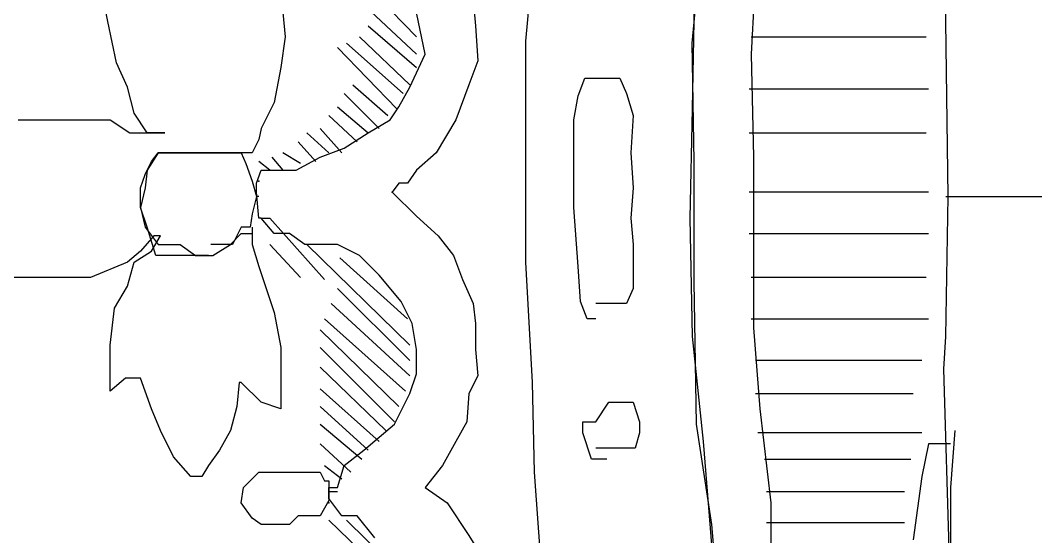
# Model space of a CAD drawing. Extents: x 730854 to 731444, y 4378581 to 4379608.
# Drawn here: x 730880.75 to 730885.39, y 4379440.625 to 4379442.985 of the extents above; entities that cross this region are included whole.
import ezdxf

# ---------------------------------------------------------------- set-up
doc = ezdxf.new("R2010")
doc.units = 0
doc.layers.get('0').update_dxf_attribs({"linetype": 'CONTINUOUS'})

msp = doc.modelspace()

# ---------------------------------------------------------------- linework, layer by layer
at = {"color": 0, "linetype": 'CONTINUOUS'}
for p, q in [((730884.98, 4379442.98), (730884.99, 4379443.96)), ((730884.98, 4379442.98), (730884.99, 4379443.96)), ((730883.82, 4379442.88), (730883.87, 4379443.41)), ((730883.82, 4379442.88), (730883.87, 4379443.41)), ((730883.06, 4379442.89), (730883.1, 4379443.33)), ((730883.06, 4379442.89), (730883.1, 4379443.33)), ((730884.11, 4379443.23), (730884.09, 4379442.83)), ((730884.11, 4379443.23), (730884.09, 4379442.83)), ((730882.27, 4379443.21), (730882.56, 4379442.91)), ((730882.27, 4379443.21), (730882.56, 4379442.91)), ((730882.56, 4379442.83), (730882.24, 4379443.13)), ((730882.56, 4379442.83), (730882.24, 4379443.13)), ((730881.15, 4379442.98), (730881.13, 4379443.08)), ((730881.15, 4379442.98), (730881.13, 4379443.08)), ((730882.82, 4379443.08), (730882.83, 4379442.96)), ((730882.82, 4379443.08), (730882.83, 4379442.96)), ((730883.83, 4379443.06), (730883.82, 4379442.58)), ((730883.83, 4379443.06), (730883.82, 4379442.58)), ((730881.95, 4379443.02), (730881.96, 4379442.91)), ((730881.95, 4379443.02), (730881.96, 4379442.91)), ((730882.6, 4379442.83), (730882.56, 4379443.02)), ((730882.6, 4379442.83), (730882.56, 4379443.02)), ((730881.19, 4379442.79), (730881.15, 4379442.98)), ((730881.19, 4379442.79), (730881.15, 4379442.98)), ((730882.34, 4379442.96), (730882.56, 4379442.77)), ((730882.34, 4379442.96), (730882.56, 4379442.77)), ((730882.83, 4379442.96), (730882.84, 4379442.8)), ((730882.83, 4379442.96), (730882.84, 4379442.8)), ((730884.99, 4379442.18), (730884.98, 4379442.98)), ((730884.99, 4379442.18), (730884.98, 4379442.98)), ((730881.96, 4379442.91), (730881.94, 4379442.77)), ((730881.96, 4379442.91), (730881.94, 4379442.77)), ((730882.53, 4379442.69), (730882.3, 4379442.91)), ((730882.53, 4379442.69), (730882.3, 4379442.91)), ((730883.06, 4379442.38), (730883.06, 4379442.89)), ((730883.06, 4379442.38), (730883.06, 4379442.89)), ((730884.09, 4379442.91), (730884.4, 4379442.91)), ((730884.09, 4379442.91), (730884.4, 4379442.91)), ((730884.4, 4379442.91), (730884.62, 4379442.91)), ((730884.4, 4379442.91), (730884.62, 4379442.91)), ((730884.62, 4379442.91), (730884.89, 4379442.91)), ((730884.62, 4379442.91), (730884.89, 4379442.91)), ((730882.47, 4379442.58), (730882.2, 4379442.86)), ((730882.47, 4379442.58), (730882.2, 4379442.86)), ((730882.24, 4379442.88), (730882.5, 4379442.65)), ((730882.24, 4379442.88), (730882.5, 4379442.65)), ((730883.83, 4379442.34), (730883.82, 4379442.88)), ((730883.83, 4379442.34), (730883.82, 4379442.88)), ((730882.53, 4379442.68), (730882.6, 4379442.83)), ((730882.53, 4379442.68), (730882.6, 4379442.83)), ((730882.84, 4379442.8), (730882.8, 4379442.69)), ((730882.84, 4379442.8), (730882.8, 4379442.69)), ((730884.09, 4379442.83), (730884.1, 4379442.36)), ((730884.09, 4379442.83), (730884.1, 4379442.36)), ((730881.24, 4379442.68), (730881.19, 4379442.79)), ((730881.24, 4379442.68), (730881.19, 4379442.79)), ((730881.94, 4379442.77), (730881.91, 4379442.61)), ((730881.94, 4379442.77), (730881.91, 4379442.61)), ((730883.3, 4379442.64), (730883.33, 4379442.72)), ((730883.3, 4379442.64), (730883.33, 4379442.72)), ((730883.33, 4379442.72), (730883.37, 4379442.72)), ((730883.33, 4379442.72), (730883.37, 4379442.72)), ((730883.37, 4379442.72), (730883.43, 4379442.72)), ((730883.37, 4379442.72), (730883.43, 4379442.72)), ((730883.43, 4379442.72), (730883.49, 4379442.72)), ((730883.43, 4379442.72), (730883.49, 4379442.72)), ((730883.49, 4379442.72), (730883.52, 4379442.65)), ((730883.49, 4379442.72), (730883.52, 4379442.65)), ((730881.27, 4379442.56), (730881.24, 4379442.68)), ((730881.27, 4379442.56), (730881.24, 4379442.68)), ((730882.27, 4379442.69), (730882.43, 4379442.55)), ((730882.27, 4379442.69), (730882.43, 4379442.55)), ((730882.48, 4379442.59), (730882.53, 4379442.68)), ((730882.48, 4379442.59), (730882.53, 4379442.68)), ((730882.8, 4379442.69), (730882.74, 4379442.53)), ((730882.8, 4379442.69), (730882.74, 4379442.53)), ((730884.28, 4379442.67), (730884.08, 4379442.67)), ((730884.28, 4379442.67), (730884.08, 4379442.67)), ((730884.61, 4379442.67), (730884.28, 4379442.67)), ((730884.61, 4379442.67), (730884.28, 4379442.67)), ((730884.9, 4379442.67), (730884.61, 4379442.67)), ((730884.9, 4379442.67), (730884.61, 4379442.67)), ((730881.91, 4379442.61), (730881.85, 4379442.49)), ((730881.91, 4379442.61), (730881.85, 4379442.49)), ((730882.39, 4379442.49), (730882.23, 4379442.65)), ((730882.39, 4379442.49), (730882.23, 4379442.65)), ((730883.28, 4379442.53), (730883.3, 4379442.64)), ((730883.28, 4379442.53), (730883.3, 4379442.64)), ((730883.52, 4379442.65), (730883.55, 4379442.55)), ((730883.52, 4379442.65), (730883.55, 4379442.55)), ((730882.2, 4379442.59), (730882.34, 4379442.47)), ((730882.2, 4379442.59), (730882.34, 4379442.47)), ((730882.44, 4379442.53), (730882.48, 4379442.59)), ((730882.44, 4379442.53), (730882.48, 4379442.59)), ((730883.82, 4379442.58), (730883.81, 4379442.08)), ((730883.82, 4379442.58), (730883.81, 4379442.08)), ((730880.74, 4379442.53), (730880.85, 4379442.53)), ((730880.74, 4379442.53), (730880.85, 4379442.53)), ((730880.85, 4379442.53), (730880.95, 4379442.53)), ((730880.85, 4379442.53), (730880.95, 4379442.53)), ((730880.95, 4379442.53), (730881.16, 4379442.53)), ((730880.95, 4379442.53), (730881.16, 4379442.53)), ((730881.16, 4379442.53), (730881.25, 4379442.47)), ((730881.16, 4379442.53), (730881.25, 4379442.47)), ((730881.33, 4379442.47), (730881.27, 4379442.56)), ((730881.33, 4379442.47), (730881.27, 4379442.56)), ((730882.29, 4379442.43), (730882.16, 4379442.55)), ((730882.29, 4379442.43), (730882.16, 4379442.55)), ((730882.34, 4379442.47), (730882.44, 4379442.53)), ((730882.34, 4379442.47), (730882.44, 4379442.53)), ((730882.74, 4379442.53), (730882.65, 4379442.38)), ((730882.74, 4379442.53), (730882.65, 4379442.38)), ((730883.28, 4379442.38), (730883.28, 4379442.53)), ((730883.28, 4379442.38), (730883.28, 4379442.53)), ((730883.55, 4379442.55), (730883.54, 4379442.38)), ((730883.55, 4379442.55), (730883.54, 4379442.38)), ((730881.85, 4379442.49), (730881.84, 4379442.44)), ((730881.85, 4379442.49), (730881.84, 4379442.44)), ((730882.12, 4379442.49), (730882.22, 4379442.38)), ((730882.12, 4379442.49), (730882.22, 4379442.38)), ((730881.25, 4379442.47), (730881.32, 4379442.47)), ((730881.25, 4379442.47), (730881.32, 4379442.47)), ((730881.32, 4379442.47), (730881.38, 4379442.47)), ((730881.32, 4379442.47), (730881.38, 4379442.47)), ((730881.4, 4379442.47), (730881.33, 4379442.47)), ((730881.4, 4379442.47), (730881.33, 4379442.47)), ((730881.38, 4379442.47), (730881.41, 4379442.47)), ((730881.38, 4379442.47), (730881.41, 4379442.47)), ((730881.41, 4379442.47), (730881.4, 4379442.47)), ((730881.41, 4379442.47), (730881.4, 4379442.47)), ((730881.84, 4379442.44), (730881.81, 4379442.38)), ((730881.84, 4379442.44), (730881.81, 4379442.38)), ((730882.02, 4379442.43), (730882.1, 4379442.34)), ((730882.02, 4379442.43), (730882.1, 4379442.34)), ((730882.16, 4379442.38), (730882.06, 4379442.47)), ((730882.16, 4379442.38), (730882.06, 4379442.47)), ((730882.23, 4379442.4), (730882.34, 4379442.47)), ((730882.23, 4379442.4), (730882.34, 4379442.47)), ((730884.08, 4379442.47), (730884.4, 4379442.47)), ((730884.08, 4379442.47), (730884.4, 4379442.47)), ((730884.4, 4379442.47), (730884.67, 4379442.47)), ((730884.4, 4379442.47), (730884.67, 4379442.47)), ((730884.67, 4379442.47), (730884.89, 4379442.47)), ((730884.67, 4379442.47), (730884.89, 4379442.47)), ((730881.38, 4379442.38), (730881.33, 4379442.3)), ((730881.38, 4379442.38), (730881.33, 4379442.3)), ((730881.35, 4379442.34), (730881.38, 4379442.38)), ((730881.35, 4379442.34), (730881.38, 4379442.38)), ((730881.47, 4379442.38), (730881.38, 4379442.38)), ((730881.38, 4379442.38), (730881.44, 4379442.38)), ((730881.47, 4379442.38), (730881.38, 4379442.38)), ((730881.38, 4379442.38), (730881.44, 4379442.38)), ((730881.44, 4379442.38), (730881.5, 4379442.38)), ((730881.44, 4379442.38), (730881.5, 4379442.38)), ((730881.56, 4379442.38), (730881.47, 4379442.38)), ((730881.56, 4379442.38), (730881.47, 4379442.38)), ((730881.5, 4379442.38), (730881.58, 4379442.38)), ((730881.5, 4379442.38), (730881.58, 4379442.38)), ((730881.64, 4379442.38), (730881.56, 4379442.38)), ((730881.64, 4379442.38), (730881.56, 4379442.38)), ((730881.58, 4379442.38), (730881.66, 4379442.38)), ((730881.58, 4379442.38), (730881.66, 4379442.38)), ((730881.75, 4379442.38), (730881.64, 4379442.38)), ((730881.75, 4379442.38), (730881.64, 4379442.38)), ((730881.66, 4379442.38), (730881.76, 4379442.38)), ((730881.66, 4379442.38), (730881.76, 4379442.38)), ((730881.81, 4379442.38), (730881.75, 4379442.38)), ((730881.81, 4379442.38), (730881.75, 4379442.38)), ((730881.76, 4379442.38), (730881.78, 4379442.33)), ((730881.76, 4379442.38), (730881.78, 4379442.33)), ((730882.03, 4379442.33), (730881.95, 4379442.38)), ((730882.03, 4379442.33), (730881.95, 4379442.38)), ((730882.12, 4379442.36), (730882.23, 4379442.4)), ((730882.12, 4379442.36), (730882.23, 4379442.4)), ((730882.65, 4379442.38), (730882.56, 4379442.3)), ((730882.65, 4379442.38), (730882.56, 4379442.3)), ((730883.06, 4379441.88), (730883.06, 4379442.38)), ((730883.06, 4379441.88), (730883.06, 4379442.38)), ((730883.28, 4379442.13), (730883.28, 4379442.38)), ((730883.28, 4379442.13), (730883.28, 4379442.38)), ((730883.54, 4379442.38), (730883.55, 4379442.22)), ((730883.54, 4379442.38), (730883.55, 4379442.22)), ((730881.32, 4379442.28), (730881.35, 4379442.34)), ((730881.32, 4379442.28), (730881.35, 4379442.34)), ((730881.89, 4379442.3), (730881.84, 4379442.34)), ((730881.89, 4379442.3), (730881.84, 4379442.34)), ((730881.9, 4379442.36), (730881.95, 4379442.3)), ((730881.9, 4379442.36), (730881.95, 4379442.3)), ((730882.01, 4379442.3), (730882.12, 4379442.36)), ((730882.01, 4379442.3), (730882.12, 4379442.36)), ((730883.83, 4379441.79), (730883.83, 4379442.34)), ((730883.83, 4379441.79), (730883.83, 4379442.34)), ((730884.1, 4379442.36), (730884.1, 4379441.9)), ((730884.1, 4379442.36), (730884.1, 4379441.9)), ((730881.33, 4379442.3), (730881.32, 4379442.22)), ((730881.33, 4379442.3), (730881.32, 4379442.22)), ((730881.78, 4379442.33), (730881.81, 4379442.25)), ((730881.78, 4379442.33), (730881.81, 4379442.25)), ((730881.83, 4379442.24), (730881.85, 4379442.3)), ((730881.83, 4379442.24), (730881.85, 4379442.3)), ((730881.85, 4379442.3), (730881.89, 4379442.3)), ((730881.85, 4379442.3), (730881.89, 4379442.3)), ((730881.89, 4379442.3), (730882.01, 4379442.3)), ((730881.89, 4379442.3), (730882.01, 4379442.3)), ((730882.56, 4379442.3), (730882.52, 4379442.24)), ((730882.56, 4379442.3), (730882.52, 4379442.24)), ((730881.3, 4379442.22), (730881.32, 4379442.28)), ((730881.3, 4379442.22), (730881.32, 4379442.28)), ((730881.81, 4379442.25), (730881.83, 4379442.18)), ((730881.81, 4379442.25), (730881.83, 4379442.18)), ((730881.83, 4379442.2), (730881.83, 4379442.24)), ((730881.83, 4379442.2), (730881.83, 4379442.24)), ((730882.48, 4379442.24), (730882.45, 4379442.2)), ((730882.48, 4379442.24), (730882.45, 4379442.2)), ((730882.52, 4379442.24), (730882.48, 4379442.24)), ((730882.52, 4379442.24), (730882.48, 4379442.24)), ((730881.32, 4379442.22), (730881.3, 4379442.13)), ((730881.3, 4379442.13), (730881.3, 4379442.22)), ((730881.32, 4379442.22), (730881.3, 4379442.13)), ((730881.3, 4379442.13), (730881.3, 4379442.22)), ((730881.84, 4379442.08), (730881.83, 4379442.2)), ((730881.84, 4379442.08), (730881.83, 4379442.2)), ((730882.45, 4379442.2), (730882.56, 4379442.09)), ((730882.45, 4379442.2), (730882.56, 4379442.09)), ((730883.55, 4379442.22), (730883.54, 4379442.08)), ((730883.55, 4379442.22), (730883.54, 4379442.08)), ((730884.28, 4379442.2), (730884.08, 4379442.2)), ((730884.28, 4379442.2), (730884.08, 4379442.2)), ((730884.61, 4379442.2), (730884.28, 4379442.2)), ((730884.61, 4379442.2), (730884.28, 4379442.2)), ((730884.9, 4379442.2), (730884.61, 4379442.2)), ((730884.9, 4379442.2), (730884.61, 4379442.2)), ((730881.83, 4379442.18), (730881.81, 4379442.1)), ((730881.83, 4379442.18), (730881.81, 4379442.1)), ((730881.84, 4379442.18), (730881.83, 4379442.18)), ((730881.84, 4379442.18), (730881.83, 4379442.18)), ((730884.98, 4379441.54), (730884.99, 4379442.18)), ((730884.98, 4379442.18), (730885.45, 4379442.18)), ((730884.98, 4379441.54), (730884.99, 4379442.18)), ((730884.98, 4379442.18), (730885.45, 4379442.18)), ((730881.3, 4379442.13), (730881.32, 4379442.04)), ((730881.33, 4379442.04), (730881.3, 4379442.13)), ((730881.3, 4379442.13), (730881.32, 4379442.04)), ((730881.33, 4379442.04), (730881.3, 4379442.13)), ((730881.81, 4379442.1), (730881.8, 4379442.04)), ((730881.81, 4379442.1), (730881.8, 4379442.04)), ((730883.3, 4379441.86), (730883.28, 4379442.13)), ((730883.3, 4379441.86), (730883.28, 4379442.13)), ((730881.85, 4379442.08), (730881.84, 4379442.08)), ((730881.85, 4379442.08), (730881.84, 4379442.08)), ((730881.91, 4379442.01), (730881.85, 4379442.08)), ((730881.85, 4379442.08), (730881.89, 4379442.08)), ((730881.91, 4379442.01), (730881.85, 4379442.08)), ((730881.85, 4379442.08), (730881.89, 4379442.08)), ((730881.89, 4379442.08), (730882.14, 4379441.8)), ((730881.89, 4379442.08), (730882.14, 4379441.8)), ((730882.56, 4379442.09), (730882.66, 4379442)), ((730882.56, 4379442.09), (730882.66, 4379442)), ((730883.54, 4379442.08), (730883.55, 4379441.96)), ((730883.54, 4379442.08), (730883.55, 4379441.96)), ((730883.81, 4379442.08), (730883.82, 4379441.54)), ((730883.81, 4379442.08), (730883.82, 4379441.54)), ((730881.32, 4379442.04), (730881.38, 4379441.96)), ((730881.32, 4379442.04), (730881.38, 4379441.96)), ((730881.37, 4379441.91), (730881.33, 4379442.04)), ((730881.37, 4379441.91), (730881.33, 4379442.04)), ((730881.71, 4379441.96), (730881.76, 4379442.01)), ((730881.71, 4379441.96), (730881.76, 4379442.01)), ((730881.76, 4379442.04), (730881.72, 4379441.96)), ((730881.76, 4379442.04), (730881.72, 4379441.96)), ((730881.8, 4379442.04), (730881.76, 4379442.04)), ((730881.8, 4379442.04), (730881.76, 4379442.04)), ((730881.76, 4379442.01), (730881.81, 4379442.01)), ((730881.76, 4379442.01), (730881.81, 4379442.01)), ((730881.81, 4379442.04), (730881.81, 4379441.96)), ((730881.81, 4379442.04), (730881.81, 4379441.96)), ((730881.98, 4379442.01), (730881.91, 4379442.01)), ((730881.98, 4379442.01), (730881.91, 4379442.01)), ((730882.05, 4379441.96), (730881.98, 4379442.01)), ((730882.05, 4379441.96), (730881.98, 4379442.01)), ((730884.08, 4379442.01), (730884.41, 4379442.01)), ((730884.08, 4379442.01), (730884.41, 4379442.01)), ((730884.41, 4379442.01), (730884.67, 4379442.01)), ((730884.41, 4379442.01), (730884.67, 4379442.01)), ((730884.67, 4379442.01), (730884.82, 4379442.01)), ((730884.67, 4379442.01), (730884.82, 4379442.01)), ((730884.82, 4379442.01), (730884.9, 4379442.01)), ((730884.82, 4379442.01), (730884.9, 4379442.01)), ((730881.36, 4379442), (730881.3, 4379441.93)), ((730881.36, 4379442), (730881.3, 4379441.93)), ((730881.35, 4379441.93), (730881.39, 4379442)), ((730881.35, 4379441.93), (730881.39, 4379442)), ((730881.39, 4379442), (730881.36, 4379442)), ((730881.39, 4379442), (730881.36, 4379442)), ((730882.66, 4379442), (730882.73, 4379441.91)), ((730882.66, 4379442), (730882.73, 4379441.91)), ((730881.3, 4379441.93), (730881.24, 4379441.88)), ((730881.3, 4379441.93), (730881.24, 4379441.88)), ((730881.27, 4379441.88), (730881.35, 4379441.93)), ((730881.27, 4379441.88), (730881.35, 4379441.93)), ((730881.38, 4379441.96), (730881.48, 4379441.96)), ((730881.38, 4379441.96), (730881.48, 4379441.96)), ((730881.48, 4379441.96), (730881.55, 4379441.91)), ((730881.48, 4379441.96), (730881.55, 4379441.91)), ((730881.67, 4379441.96), (730881.62, 4379441.96)), ((730881.67, 4379441.96), (730881.62, 4379441.96)), ((730881.63, 4379441.91), (730881.71, 4379441.96)), ((730881.63, 4379441.91), (730881.71, 4379441.96)), ((730881.72, 4379441.96), (730881.67, 4379441.96)), ((730881.72, 4379441.96), (730881.67, 4379441.96)), ((730881.81, 4379441.96), (730881.84, 4379441.86)), ((730881.81, 4379441.96), (730881.84, 4379441.86)), ((730882.03, 4379441.81), (730881.89, 4379441.96)), ((730882.03, 4379441.81), (730881.89, 4379441.96)), ((730882.2, 4379441.96), (730882.05, 4379441.96)), ((730882.2, 4379441.96), (730882.05, 4379441.96)), ((730882.53, 4379441.5), (730882.06, 4379441.96)), ((730882.53, 4379441.5), (730882.06, 4379441.96)), ((730882.3, 4379441.91), (730882.2, 4379441.96)), ((730882.3, 4379441.91), (730882.2, 4379441.96)), ((730883.55, 4379441.96), (730883.55, 4379441.86)), ((730883.55, 4379441.96), (730883.55, 4379441.86)), ((730881.24, 4379441.88), (730881.07, 4379441.81)), ((730881.24, 4379441.88), (730881.07, 4379441.81)), ((730881.24, 4379441.77), (730881.27, 4379441.88)), ((730881.24, 4379441.77), (730881.27, 4379441.88)), ((730881.42, 4379441.91), (730881.37, 4379441.91)), ((730881.42, 4379441.91), (730881.37, 4379441.91)), ((730881.47, 4379441.91), (730881.42, 4379441.91)), ((730881.47, 4379441.91), (730881.42, 4379441.91)), ((730881.53, 4379441.91), (730881.47, 4379441.91)), ((730881.53, 4379441.91), (730881.47, 4379441.91)), ((730881.61, 4379441.91), (730881.53, 4379441.91)), ((730881.61, 4379441.91), (730881.53, 4379441.91)), ((730881.55, 4379441.91), (730881.63, 4379441.91)), ((730881.55, 4379441.91), (730881.63, 4379441.91)), ((730882.21, 4379441.9), (730882.52, 4379441.62)), ((730882.21, 4379441.9), (730882.52, 4379441.62)), ((730882.39, 4379441.82), (730882.3, 4379441.91)), ((730882.39, 4379441.82), (730882.3, 4379441.91)), ((730882.73, 4379441.91), (730882.77, 4379441.8)), ((730882.73, 4379441.91), (730882.77, 4379441.8)), ((730883.09, 4379441.33), (730883.06, 4379441.88)), ((730883.09, 4379441.33), (730883.06, 4379441.88)), ((730884.1, 4379441.9), (730884.1, 4379441.58)), ((730884.1, 4379441.9), (730884.1, 4379441.58)), ((730881.84, 4379441.86), (730881.91, 4379441.65)), ((730881.84, 4379441.86), (730881.91, 4379441.65)), ((730883.31, 4379441.7), (730883.3, 4379441.86)), ((730883.31, 4379441.7), (730883.3, 4379441.86)), ((730883.55, 4379441.86), (730883.55, 4379441.76)), ((730883.55, 4379441.86), (730883.55, 4379441.76)), ((730880.82, 4379441.81), (730880.71, 4379441.81)), ((730880.82, 4379441.81), (730880.71, 4379441.81)), ((730880.93, 4379441.81), (730880.82, 4379441.81)), ((730880.93, 4379441.81), (730880.82, 4379441.81)), ((730881.07, 4379441.81), (730880.93, 4379441.81)), ((730881.07, 4379441.81), (730880.93, 4379441.81)), ((730882.49, 4379441.7), (730882.39, 4379441.82)), ((730882.49, 4379441.7), (730882.39, 4379441.82)), ((730882.77, 4379441.8), (730882.82, 4379441.69)), ((730882.77, 4379441.8), (730882.82, 4379441.69)), ((730883.84, 4379441.14), (730883.83, 4379441.79)), ((730883.84, 4379441.14), (730883.83, 4379441.79)), ((730884.3, 4379441.81), (730884.09, 4379441.81)), ((730884.3, 4379441.81), (730884.09, 4379441.81)), ((730884.58, 4379441.81), (730884.3, 4379441.81)), ((730884.58, 4379441.81), (730884.3, 4379441.81)), ((730884.89, 4379441.81), (730884.58, 4379441.81)), ((730884.89, 4379441.81), (730884.58, 4379441.81)), ((730881.18, 4379441.67), (730881.24, 4379441.77)), ((730881.18, 4379441.67), (730881.24, 4379441.77)), ((730882.2, 4379441.76), (730882.53, 4379441.43)), ((730882.2, 4379441.76), (730882.53, 4379441.43)), ((730883.55, 4379441.76), (730883.52, 4379441.69)), ((730883.55, 4379441.76), (730883.52, 4379441.69)), ((730882.53, 4379441.36), (730882.17, 4379441.69)), ((730882.53, 4379441.36), (730882.17, 4379441.69)), ((730882.54, 4379441.6), (730882.49, 4379441.7)), ((730882.54, 4379441.6), (730882.49, 4379441.7)), ((730882.82, 4379441.69), (730882.83, 4379441.6)), ((730882.82, 4379441.69), (730882.83, 4379441.6)), ((730883.34, 4379441.62), (730883.31, 4379441.7)), ((730883.34, 4379441.62), (730883.31, 4379441.7)), ((730883.41, 4379441.69), (730883.38, 4379441.69)), ((730883.41, 4379441.69), (730883.38, 4379441.69)), ((730883.47, 4379441.69), (730883.41, 4379441.69)), ((730883.47, 4379441.69), (730883.41, 4379441.69)), ((730883.52, 4379441.69), (730883.47, 4379441.69)), ((730883.52, 4379441.69), (730883.47, 4379441.69)), ((730881.16, 4379441.5), (730881.18, 4379441.67)), ((730881.16, 4379441.5), (730881.18, 4379441.67)), ((730881.91, 4379441.65), (730881.94, 4379441.49)), ((730881.91, 4379441.65), (730881.94, 4379441.49)), ((730882.14, 4379441.62), (730882.51, 4379441.29)), ((730882.14, 4379441.62), (730882.51, 4379441.29)), ((730882.56, 4379441.48), (730882.54, 4379441.6)), ((730882.56, 4379441.48), (730882.54, 4379441.6)), ((730882.83, 4379441.6), (730882.83, 4379441.48)), ((730882.83, 4379441.6), (730882.83, 4379441.48)), ((730883.38, 4379441.62), (730883.34, 4379441.62)), ((730883.38, 4379441.62), (730883.34, 4379441.62)), ((730884.09, 4379441.62), (730884.43, 4379441.62)), ((730884.09, 4379441.62), (730884.43, 4379441.62)), ((730884.43, 4379441.62), (730884.68, 4379441.62)), ((730884.43, 4379441.62), (730884.68, 4379441.62)), ((730884.68, 4379441.62), (730884.9, 4379441.62)), ((730884.68, 4379441.62), (730884.9, 4379441.62)), ((730882.48, 4379441.22), (730882.12, 4379441.57)), ((730882.48, 4379441.22), (730882.12, 4379441.57)), ((730884.1, 4379441.58), (730884.13, 4379441.21)), ((730884.1, 4379441.58), (730884.13, 4379441.21)), ((730881.16, 4379441.4), (730881.16, 4379441.5)), ((730881.16, 4379441.4), (730881.16, 4379441.5)), ((730883.82, 4379441.54), (730883.87, 4379441.06)), ((730883.82, 4379441.54), (730883.87, 4379441.06)), ((730884.97, 4379441.39), (730884.98, 4379441.54)), ((730884.97, 4379441.39), (730884.98, 4379441.54)), ((730881.94, 4379441.49), (730881.94, 4379441.39)), ((730881.94, 4379441.49), (730881.94, 4379441.39)), ((730882.12, 4379441.49), (730882.46, 4379441.15)), ((730882.12, 4379441.49), (730882.46, 4379441.15)), ((730882.56, 4379441.37), (730882.56, 4379441.48)), ((730882.56, 4379441.37), (730882.56, 4379441.48)), ((730882.83, 4379441.48), (730882.84, 4379441.36)), ((730882.83, 4379441.48), (730882.84, 4379441.36)), ((730884.33, 4379441.43), (730884.11, 4379441.43)), ((730884.33, 4379441.43), (730884.11, 4379441.43)), ((730884.59, 4379441.43), (730884.33, 4379441.43)), ((730884.59, 4379441.43), (730884.33, 4379441.43)), ((730884.87, 4379441.43), (730884.59, 4379441.43)), ((730884.87, 4379441.43), (730884.59, 4379441.43)), ((730881.16, 4379441.29), (730881.16, 4379441.4)), ((730881.16, 4379441.29), (730881.16, 4379441.4)), ((730881.94, 4379441.39), (730881.94, 4379441.3)), ((730881.94, 4379441.39), (730881.94, 4379441.3)), ((730882.42, 4379441.11), (730882.12, 4379441.4)), ((730882.42, 4379441.11), (730882.12, 4379441.4)), ((730882.53, 4379441.28), (730882.56, 4379441.37)), ((730882.53, 4379441.28), (730882.56, 4379441.37)), ((730882.84, 4379441.36), (730882.8, 4379441.28)), ((730882.84, 4379441.36), (730882.8, 4379441.28)), ((730885, 4379440.39), (730884.97, 4379441.39)), ((730885, 4379440.39), (730884.97, 4379441.39)), ((730881.23, 4379441.35), (730881.16, 4379441.29)), ((730881.23, 4379441.35), (730881.16, 4379441.29)), ((730881.3, 4379441.35), (730881.23, 4379441.35)), ((730881.3, 4379441.35), (730881.23, 4379441.35)), ((730881.32, 4379441.29), (730881.3, 4379441.35)), ((730881.32, 4379441.29), (730881.3, 4379441.35)), ((730881.75, 4379441.33), (730881.74, 4379441.22)), ((730881.75, 4379441.33), (730881.74, 4379441.22)), ((730881.76, 4379441.33), (730881.75, 4379441.33)), ((730881.76, 4379441.33), (730881.75, 4379441.33)), ((730881.85, 4379441.24), (730881.76, 4379441.33)), ((730881.85, 4379441.24), (730881.76, 4379441.33)), ((730883.1, 4379440.92), (730883.09, 4379441.33)), ((730883.1, 4379440.92), (730883.09, 4379441.33)), ((730881.35, 4379441.21), (730881.32, 4379441.29)), ((730881.35, 4379441.21), (730881.32, 4379441.29)), ((730881.94, 4379441.3), (730881.94, 4379441.24)), ((730881.94, 4379441.3), (730881.94, 4379441.24)), ((730882.12, 4379441.3), (730882.39, 4379441.06)), ((730882.12, 4379441.3), (730882.39, 4379441.06)), ((730882.46, 4379441.14), (730882.53, 4379441.28)), ((730882.46, 4379441.14), (730882.53, 4379441.28)), ((730882.8, 4379441.28), (730882.79, 4379441.15)), ((730882.8, 4379441.28), (730882.79, 4379441.15)), ((730884.11, 4379441.28), (730884.46, 4379441.28)), ((730884.11, 4379441.28), (730884.46, 4379441.28)), ((730884.46, 4379441.28), (730884.69, 4379441.28)), ((730884.46, 4379441.28), (730884.69, 4379441.28)), ((730884.69, 4379441.28), (730884.83, 4379441.28)), ((730884.69, 4379441.28), (730884.83, 4379441.28)), ((730881.74, 4379441.22), (730881.71, 4379441.11)), ((730881.74, 4379441.22), (730881.71, 4379441.11)), ((730881.94, 4379441.21), (730881.85, 4379441.24)), ((730881.94, 4379441.21), (730881.85, 4379441.24)), ((730881.94, 4379441.24), (730881.94, 4379441.21)), ((730881.94, 4379441.24), (730881.94, 4379441.21)), ((730882.34, 4379441.02), (730882.12, 4379441.22)), ((730882.34, 4379441.02), (730882.12, 4379441.22)), ((730883.38, 4379441.15), (730883.44, 4379441.24)), ((730883.38, 4379441.15), (730883.44, 4379441.24)), ((730883.44, 4379441.24), (730883.51, 4379441.24)), ((730883.44, 4379441.24), (730883.51, 4379441.24)), ((730883.51, 4379441.24), (730883.55, 4379441.24)), ((730883.51, 4379441.24), (730883.55, 4379441.24)), ((730883.55, 4379441.24), (730883.58, 4379441.15)), ((730883.55, 4379441.24), (730883.58, 4379441.15)), ((730881.39, 4379441.11), (730881.35, 4379441.21)), ((730881.39, 4379441.11), (730881.35, 4379441.21)), ((730884.13, 4379441.21), (730884.18, 4379440.78)), ((730884.13, 4379441.21), (730884.18, 4379440.78)), ((730882.12, 4379441.14), (730882.31, 4379440.98)), ((730882.12, 4379441.14), (730882.31, 4379440.98)), ((730882.32, 4379441.02), (730882.46, 4379441.14)), ((730882.32, 4379441.02), (730882.46, 4379441.14)), ((730882.79, 4379441.15), (730882.74, 4379441.06)), ((730882.79, 4379441.15), (730882.74, 4379441.06)), ((730883.32, 4379441.1), (730883.32, 4379441.15)), ((730883.32, 4379441.15), (730883.35, 4379441.15)), ((730883.32, 4379441.1), (730883.32, 4379441.15)), ((730883.32, 4379441.15), (730883.35, 4379441.15)), ((730883.35, 4379441.15), (730883.38, 4379441.15)), ((730883.35, 4379441.15), (730883.38, 4379441.15)), ((730883.58, 4379441.15), (730883.58, 4379441.1)), ((730883.58, 4379441.15), (730883.58, 4379441.1)), ((730883.91, 4379440.68), (730883.84, 4379441.14)), ((730883.91, 4379440.68), (730883.84, 4379441.14)), ((730881.45, 4379440.99), (730881.39, 4379441.11)), ((730881.45, 4379440.99), (730881.39, 4379441.11)), ((730881.71, 4379441.11), (730881.66, 4379441.02)), ((730881.71, 4379441.11), (730881.66, 4379441.02)), ((730883.36, 4379440.98), (730883.32, 4379441.1)), ((730883.36, 4379440.98), (730883.32, 4379441.1)), ((730883.58, 4379441.1), (730883.56, 4379441.03)), ((730883.58, 4379441.1), (730883.56, 4379441.03)), ((730884.33, 4379441.1), (730884.12, 4379441.1)), ((730884.33, 4379441.1), (730884.12, 4379441.1)), ((730884.53, 4379441.1), (730884.33, 4379441.1)), ((730884.53, 4379441.1), (730884.33, 4379441.1)), ((730884.87, 4379441.1), (730884.53, 4379441.1)), ((730884.87, 4379441.1), (730884.53, 4379441.1)), ((730885.02, 4379441.11), (730885, 4379440.85)), ((730885.02, 4379441.11), (730885, 4379440.85)), ((730882.26, 4379440.92), (730882.12, 4379441.05)), ((730882.26, 4379440.92), (730882.12, 4379441.05)), ((730882.74, 4379441.06), (730882.68, 4379440.95)), ((730882.74, 4379441.06), (730882.68, 4379440.95)), ((730883.87, 4379441.06), (730883.91, 4379440.57)), ((730883.87, 4379441.06), (730883.91, 4379440.57)), ((730884.9, 4379441.05), (730884.87, 4379440.9)), ((730884.9, 4379441.05), (730884.87, 4379440.9)), ((730884.94, 4379441.05), (730884.9, 4379441.05)), ((730884.94, 4379441.05), (730884.9, 4379441.05)), ((730885, 4379441.05), (730884.94, 4379441.05)), ((730885, 4379441.05), (730884.94, 4379441.05)), ((730881.53, 4379440.9), (730881.45, 4379440.99)), ((730881.53, 4379440.9), (730881.45, 4379440.99)), ((730881.66, 4379441.02), (730881.61, 4379440.95)), ((730881.66, 4379441.02), (730881.61, 4379440.95)), ((730882.23, 4379440.95), (730882.32, 4379441.02)), ((730882.23, 4379440.95), (730882.32, 4379441.02)), ((730883.46, 4379441.03), (730883.38, 4379441.03)), ((730883.46, 4379441.03), (730883.38, 4379441.03)), ((730883.5, 4379441.03), (730883.46, 4379441.03)), ((730883.5, 4379441.03), (730883.46, 4379441.03)), ((730883.55, 4379441.03), (730883.5, 4379441.03)), ((730883.55, 4379441.03), (730883.5, 4379441.03)), ((730883.56, 4379441.03), (730883.55, 4379441.03)), ((730883.56, 4379441.03), (730883.55, 4379441.03)), ((730881.61, 4379440.95), (730881.58, 4379440.9)), ((730881.61, 4379440.95), (730881.58, 4379440.9)), ((730882.14, 4379440.95), (730882.22, 4379440.89)), ((730882.14, 4379440.95), (730882.22, 4379440.89)), ((730882.2, 4379440.85), (730882.23, 4379440.95)), ((730882.2, 4379440.85), (730882.23, 4379440.95)), ((730882.68, 4379440.95), (730882.64, 4379440.9)), ((730882.68, 4379440.95), (730882.64, 4379440.9)), ((730883.43, 4379440.98), (730883.36, 4379440.98)), ((730883.43, 4379440.98), (730883.36, 4379440.98)), ((730884.15, 4379440.98), (730884.45, 4379440.98)), ((730884.15, 4379440.98), (730884.45, 4379440.98)), ((730884.45, 4379440.98), (730884.62, 4379440.98)), ((730884.45, 4379440.98), (730884.62, 4379440.98)), ((730884.62, 4379440.98), (730884.82, 4379440.98)), ((730884.62, 4379440.98), (730884.82, 4379440.98)), ((730881.58, 4379440.9), (730881.53, 4379440.9)), ((730881.58, 4379440.9), (730881.53, 4379440.9)), ((730881.77, 4379440.85), (730881.84, 4379440.92)), ((730881.77, 4379440.85), (730881.84, 4379440.92)), ((730881.84, 4379440.92), (730881.93, 4379440.92)), ((730881.84, 4379440.92), (730881.93, 4379440.92)), ((730881.93, 4379440.92), (730881.98, 4379440.92)), ((730881.93, 4379440.92), (730881.98, 4379440.92)), ((730881.98, 4379440.92), (730882.05, 4379440.92)), ((730881.98, 4379440.92), (730882.05, 4379440.92)), ((730882.05, 4379440.92), (730882.12, 4379440.92)), ((730882.05, 4379440.92), (730882.12, 4379440.92)), ((730882.12, 4379440.92), (730882.14, 4379440.88)), ((730882.12, 4379440.92), (730882.14, 4379440.88)), ((730882.64, 4379440.9), (730882.6, 4379440.85)), ((730882.64, 4379440.9), (730882.6, 4379440.85)), ((730883.13, 4379440.5), (730883.1, 4379440.92)), ((730883.13, 4379440.5), (730883.1, 4379440.92)), ((730884.87, 4379440.9), (730884.83, 4379440.61)), ((730884.87, 4379440.9), (730884.83, 4379440.61)), ((730881.76, 4379440.78), (730881.77, 4379440.85)), ((730881.76, 4379440.78), (730881.77, 4379440.85)), ((730882.14, 4379440.88), (730882.16, 4379440.88)), ((730882.14, 4379440.88), (730882.16, 4379440.88)), ((730882.16, 4379440.88), (730882.16, 4379440.79)), ((730882.16, 4379440.88), (730882.16, 4379440.79)), ((730882.16, 4379440.8), (730882.16, 4379440.85)), ((730882.16, 4379440.85), (730882.2, 4379440.85)), ((730882.16, 4379440.8), (730882.16, 4379440.85)), ((730882.16, 4379440.85), (730882.2, 4379440.85)), ((730882.6, 4379440.85), (730882.7, 4379440.78)), ((730882.6, 4379440.85), (730882.7, 4379440.78)), ((730885, 4379440.85), (730885, 4379440.44)), ((730885, 4379440.85), (730885, 4379440.44)), ((730882.2, 4379440.83), (730882.16, 4379440.83)), ((730882.2, 4379440.83), (730882.16, 4379440.83)), ((730884.51, 4379440.83), (730884.16, 4379440.83)), ((730884.51, 4379440.83), (730884.16, 4379440.83)), ((730884.79, 4379440.83), (730884.51, 4379440.83)), ((730884.79, 4379440.83), (730884.51, 4379440.83)), ((730881.81, 4379440.71), (730881.76, 4379440.78)), ((730881.81, 4379440.71), (730881.76, 4379440.78)), ((730882.16, 4379440.79), (730882.12, 4379440.72)), ((730882.16, 4379440.79), (730882.12, 4379440.72)), ((730882.22, 4379440.72), (730882.16, 4379440.8)), ((730882.22, 4379440.72), (730882.16, 4379440.8)), ((730882.7, 4379440.78), (730882.8, 4379440.63)), ((730882.7, 4379440.78), (730882.8, 4379440.63)), ((730884.18, 4379440.78), (730884.18, 4379440.44)), ((730884.18, 4379440.78), (730884.18, 4379440.44)), ((730881.85, 4379440.68), (730881.81, 4379440.71)), ((730881.85, 4379440.68), (730881.81, 4379440.71)), ((730882.02, 4379440.72), (730881.98, 4379440.68)), ((730882.02, 4379440.72), (730881.98, 4379440.68)), ((730882.09, 4379440.72), (730882.02, 4379440.72)), ((730882.09, 4379440.72), (730882.02, 4379440.72)), ((730882.12, 4379440.72), (730882.09, 4379440.72)), ((730882.12, 4379440.72), (730882.09, 4379440.72)), ((730882.29, 4379440.72), (730882.22, 4379440.72)), ((730882.29, 4379440.72), (730882.22, 4379440.72)), ((730882.37, 4379440.62), (730882.29, 4379440.72)), ((730882.37, 4379440.62), (730882.29, 4379440.72)), ((730881.91, 4379440.68), (730881.85, 4379440.68)), ((730881.91, 4379440.68), (730881.85, 4379440.68)), ((730881.94, 4379440.68), (730881.91, 4379440.68)), ((730881.94, 4379440.68), (730881.91, 4379440.68)), ((730881.98, 4379440.68), (730881.94, 4379440.68)), ((730881.98, 4379440.68), (730881.94, 4379440.68)), ((730882.65, 4379440.23), (730882.16, 4379440.7)), ((730882.65, 4379440.23), (730882.16, 4379440.7)), ((730882.24, 4379440.7), (730882.66, 4379440.29)), ((730882.24, 4379440.7), (730882.66, 4379440.29)), ((730883.96, 4379440.11), (730883.91, 4379440.68)), ((730883.96, 4379440.11), (730883.91, 4379440.68)), ((730884.16, 4379440.69), (730884.47, 4379440.69)), ((730884.16, 4379440.69), (730884.47, 4379440.69)), ((730884.47, 4379440.69), (730884.79, 4379440.69)), ((730884.47, 4379440.69), (730884.79, 4379440.69)), ((730882.8, 4379440.63), (730882.85, 4379440.55)), ((730882.8, 4379440.63), (730882.85, 4379440.55))]:
    msp.add_line(p, q, dxfattribs=at)
for p in [(730881.84, 4379442.25), (730881.84, 4379442.25), (730882.45, 4379442.2), (730882.45, 4379442.2), (730882.16, 4379440.78), (730882.16, 4379440.78)]:
    msp.add_point(p, dxfattribs=at)

# ---------------------------------------------------------------- meshes
mesh = msp.add_polyface(dxfattribs=at)
corners = [(730854.5, 4378581), (730854.5, 4378581), (730854.5, 4378771.9618), (731162.5, 4378581), (730854.5, 4378946.4935), (731444, 4378581), (730854.5, 4379607.5), (731444, 4379242.0065), (731444, 4379607.5)]
mesh.append_faces([[corners[k] for k in face] for face in [(0, 1, 3, 2), (2, 3, 5, 4), (4, 5, 7, 6), (6, 7, 8, 8)]], dxfattribs={"vtx0": -1, "vtx2": -1, "color": 0})
mesh = msp.add_polyface(dxfattribs=at)
corners = [(730864.5, 4379421), (730864.5, 4379421), (730864.5, 4379595.2713), (731145.58, 4379421), (730864.5, 4379601.5), (731145.58, 4379427.2287), (731145.58, 4379601.5)]
mesh.append_faces([[corners[k] for k in face] for face in [(0, 1, 3, 2), (2, 3, 5, 4), (4, 5, 6, 6)]], dxfattribs={"vtx0": -1, "vtx2": -1, "color": 0})

doc.saveas('drawing.dxf')
